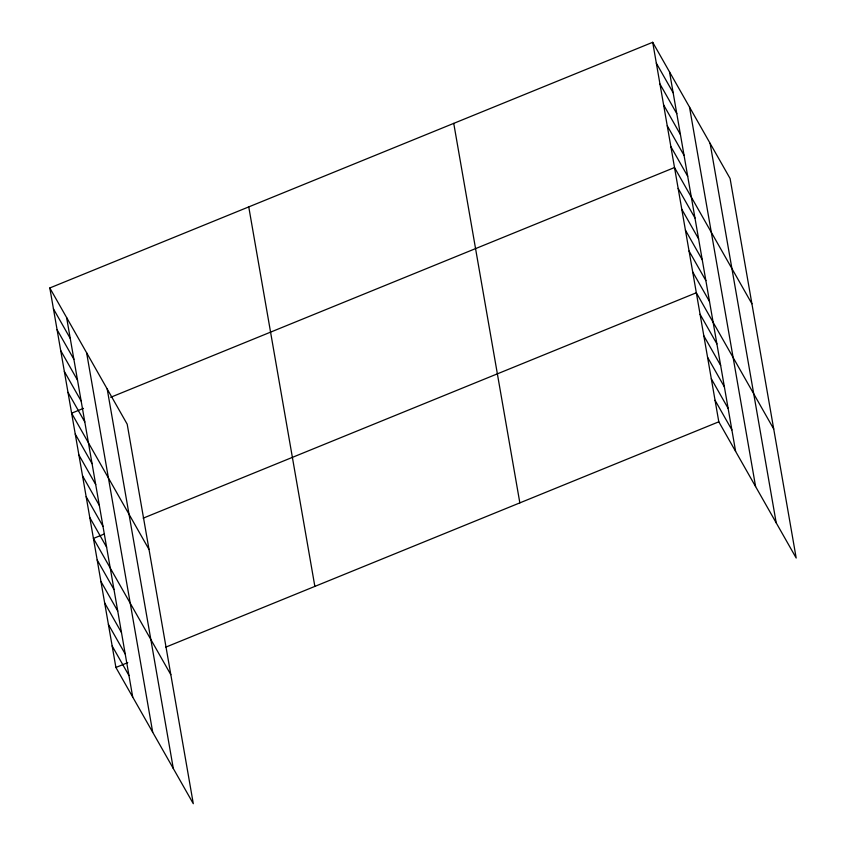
<?xml version="1.0" encoding="UTF-8"?>
<svg xmlns="http://www.w3.org/2000/svg" width="846" height="846" viewBox="0 0 846 846"><rect width="100%" height="100%" fill="white"/><g stroke="black" fill="none" stroke-linecap="round" stroke-linejoin="round"><path stroke-width="1.27" d="M49.808 287.968L127.196 424.195L193.3 803.7L115.902 667.473L49.808 287.968L652.7 42.3L730.098 178.527L796.192 558.032L718.804 421.805L652.7 42.3M83.458 408.375L71.614 413.197L149.002 549.435M110.699 397.282L674.516 167.54L751.904 303.767M104.09 534.09L93.43 538.437L170.818 674.664M143.175 518.175L696.332 292.769L773.72 429.007M115.902 667.473L127.746 662.64M165.647 647.201L718.804 421.805M656.337 63.175L673.152 92.764M659.975 84.05L676.789 113.639M663.613 104.915L680.417 134.514M667.251 125.79L684.054 155.378M670.878 146.665L687.692 176.254M678.154 188.415L694.968 218.004M681.791 209.279L698.595 238.868M685.429 230.154L702.233 259.743M689.056 251.029L705.871 280.618M692.694 271.904L709.508 301.493M700.076 314.278L716.89 343.867M703.819 335.788L720.633 365.377M707.573 357.287L724.377 386.876M711.317 378.797L728.12 408.385M715.06 400.295L731.875 429.895M53.435 308.843L70.25 338.432M57.073 329.707L73.888 359.296M60.711 350.582L77.525 380.171M64.349 371.457L81.153 401.046M67.987 392.333L84.79 421.921M75.252 434.072L92.066 463.661M78.889 454.947L95.704 484.536M82.527 475.822L99.331 505.411M86.165 496.697L102.969 526.286M89.792 517.562L106.607 547.161M97.174 559.946L113.988 589.535M100.928 581.445L117.731 611.045M104.671 602.955L121.475 632.544M108.415 624.464L125.229 654.053M112.158 645.963L128.973 675.552M710.101 143.334L776.205 522.849M689.501 107.082L755.605 486.587M669.514 71.889L735.618 451.394M453.742 123.368L519.846 502.873M248.756 206.9L314.86 586.405M107.199 389.001L173.303 768.506M86.609 352.75L152.703 732.255M66.612 317.557L132.716 697.062"/></g></svg>
